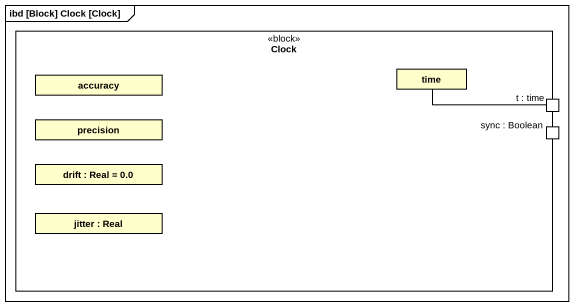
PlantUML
@startuml
mainframe ibd [Block] Clock [Clock]
rectangle Clock <<block>> {
  rectangle accuracy
  rectangle time
  rectangle precision
  port "t : time" as t_time
  port "sync : Boolean" as sync_Boolean
  rectangle "drift : Real = 0.0" as drift
  rectangle "jitter : Real" as jitter
}
time -right- t_time
@enduml
